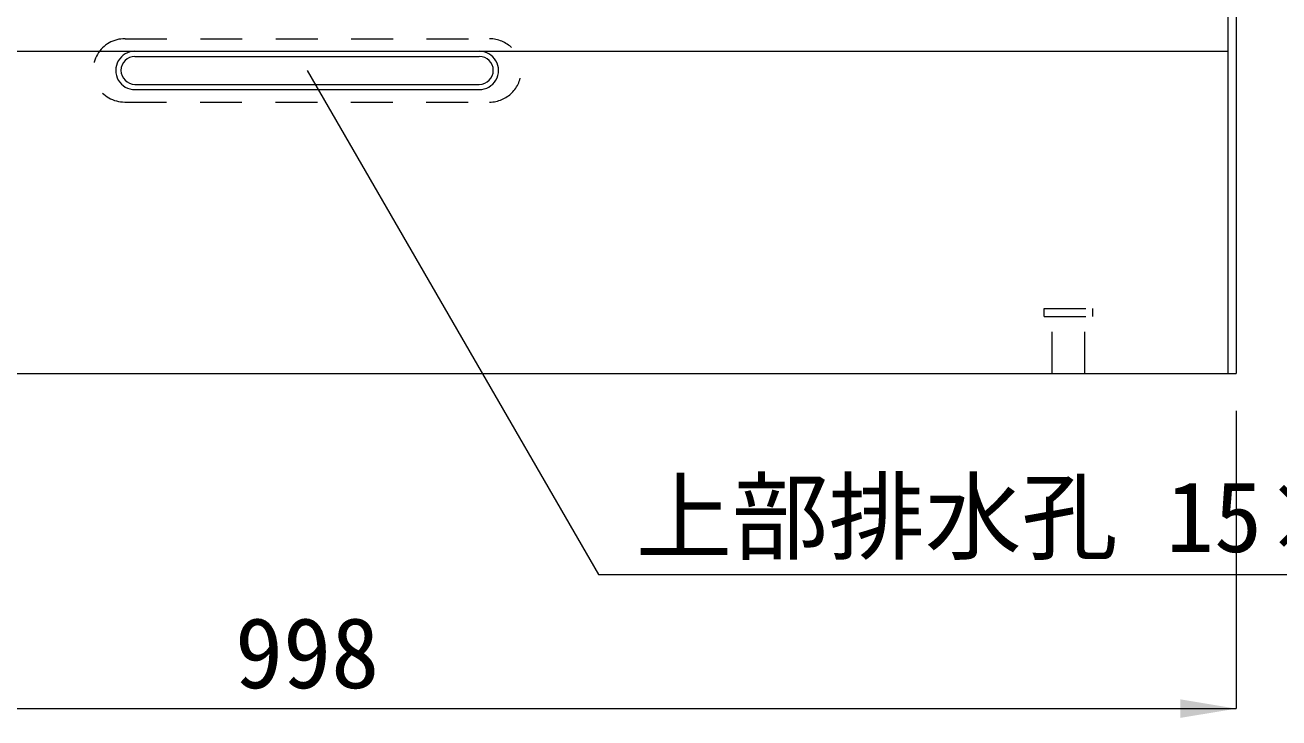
# Model space of a CAD drawing. Units: millimetres, scale not verified. Extents: x -44570 to -19804, y 69050 to 91573.
# Drawn here: x -25755 to -25082, y 85347 to 85719 of the extents above; entities that cross this region are included whole.
import ezdxf
from ezdxf.enums import TextEntityAlignment as Align

# ---------------------------------------------------------------- set-up
doc = ezdxf.new("R2010")
doc.units = ezdxf.units.MM
doc.header["$LTSCALE"] = 30
doc.linetypes.add('USER1', pattern=[1.35, 0.75, -0.6])
for name, color, linetype, lineweight in [('寸法線', 7, 'Continuous', 9), ('本体', 2, 'Continuous', 9), ('ｲﾝｻｰﾄ', 3, 'USER1', 5)]:
    doc.layers.add(name, color=color, linetype=linetype, lineweight=lineweight)
doc.styles.add('ＭＳ ゴシック', font='')
doc.styles.get('ＭＳ ゴシック').set_extended_font_data('MS Gothic')

# ---------------------------------------------------------------- blocks, each defined once
blk = doc.blocks.new('filled_arrow')
at = {"color": 0, "linetype": 'Continuous', "lineweight": -2}
blk.add_solid([(7.5, 1.25), (0, 0), (7.5, -1.25)], dxfattribs=at)

msp = doc.modelspace()

# ---------------------------------------------------------------- linework, layer by layer
at = {"layer": '寸法線'}
for p in [(-25104.71, 85511.94), (-26102.71, 85351.94)]:
    msp.add_line(p, (-25104.71, 85351.94), dxfattribs=at)
msp.add_lwpolyline([(-25603.62, 85694.86), (-25447.24, 85424.01), (-24964.91, 85424.01)], dxfattribs=at)
at = {"layer": '本体', "lineweight": 20}
for p in [(-25104.71, 86071.94), (-26102.71, 85531.94)]:
    msp.add_line(p, (-25104.71, 85531.94), dxfattribs=at)
at = {"layer": '本体', "lineweight": 5}
msp.add_line((-25109.21, 85904.44), (-25109.21, 85531.94), dxfattribs=at)
at = {"layer": '本体', "color": 4, "linetype": 'USER1', "lineweight": 5}
for p, q in [((-25701.52, 85711.86), (-25505.71, 85711.86)), ((-25701.71, 85677.86), (-25505.71, 85677.86))]:
    msp.add_line(p, q, dxfattribs=at)
at = {"layer": '本体'}
msp.add_line((-26098.21, 85705.18), (-25109.21, 85705.18), dxfattribs=at)
at = {"layer": '本体', "color": 4, "lineweight": 5}
for p, q in [((-25696.21, 85705.18), (-25511.21, 85705.18)), ((-25696.21, 85702.36), (-25511.21, 85702.36)), ((-25696.21, 85687.36), (-25511.21, 85687.36)), ((-25696.21, 85684.55), (-25511.21, 85684.55))]:
    msp.add_line(p, q, dxfattribs=at)
at = {"layer": '本体', "color": 4, "linetype": 'USER1', "lineweight": 5}
for centre, start, end in [((-25701.71, 85694.86), 89.36683, 270), ((-25505.71, 85694.86), 270, 90)]:
    msp.add_arc(centre, 17, start, end, dxfattribs=at)
at = {"layer": '本体', "color": 4, "lineweight": 5}
for centre, radius, start, end in [((-25696.21, 85694.86), 10.31, 89.99905, 270.00095), ((-25511.21, 85694.86), 10.31, 269.99905, 90.00095), ((-25696.21, 85694.86), 7.5, 90, 270), ((-25511.21, 85694.86), 7.5, 270, 90)]:
    msp.add_arc(centre, radius, start, end, dxfattribs=at)
at = {"layer": 'ｲﾝｻｰﾄ'}
for p, q in [((-25207.84, 85562.56), (-25207.84, 85566.94)), ((-25207.84, 85566.94), (-25181.59, 85566.94)), ((-25207.84, 85562.56), (-25181.59, 85562.56)), ((-25203.46, 85531.94), (-25203.46, 85562.56)), ((-25185.96, 85531.94), (-25185.96, 85562.56)), ((-25181.59, 85562.56), (-25181.59, 85566.94))]:
    msp.add_line(p, q, dxfattribs=at)

# ---------------------------------------------------------------- block references
at = {"layer": '寸法線'}
for p, xscale, yscale, rotation in [((-25603.62, 85694.86), 0.133, 0.133, 300), ((-25104.71, 85351.94), 4, 4, 180)]:
    msp.add_blockref('filled_arrow', p, dxfattribs=dict(at, xscale=xscale, yscale=yscale, rotation=rotation))

# ---------------------------------------------------------------- texts
at = {"layer": '寸法線', "style": 'ＭＳ ゴシック'}
msp.add_text('上部排水孔 15×200 ', height=37.98, dxfattribs=at).set_placement((-25427.24, 85474.04), align=Align.TOP_LEFT)
msp.add_text('998', height=37.98, dxfattribs=at).set_placement((-25603.71, 85381.94), align=Align.MIDDLE_CENTER)

doc.saveas('drawing.dxf')
